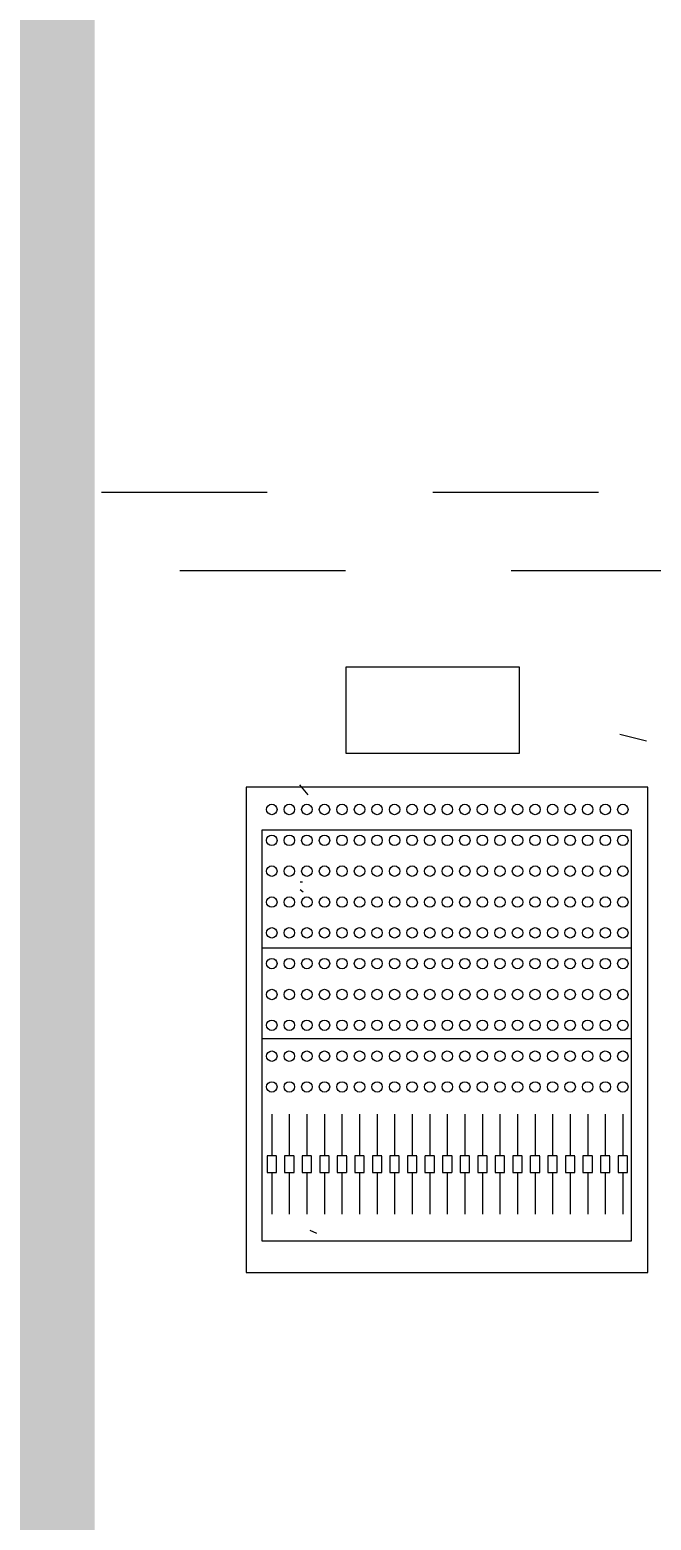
# Model space of a CAD drawing. Header units: millimetres. Extents: x 0 to 9491604, y -172998 to 295086.
# Drawn here: x 387209 to 387805, y 28992 to 30420 of the extents above; entities that cross this region are included whole.
import ezdxf
from ezdxf import colors
from ezdxf.entities.mleader import LeaderData, LeaderLine
from ezdxf.enums import TextEntityAlignment as Align
from ezdxf.math import Vec2, Vec3

# ---------------------------------------------------------------- set-up
doc = ezdxf.new("R2018")
doc.units = ezdxf.units.MM
doc.linetypes.add('Штрих', pattern=[6.35, 3.175, -3.175])
for name, color, linetype, lineweight in [('_TEXT', 7, 'Continuous', 30), ('АР_Маркер экспликации', 239, 'Continuous', 13), ('АР_Номер помещения', 250, 'Continuous', 9)]:
    doc.layers.add(name, color=color, linetype=linetype, lineweight=lineweight)
doc.layers.add('АР_лестницы', color=7, linetype='Continuous', lineweight=15, true_color=0xff24ff)
doc.layers.add('ТХ_ОБЩЕЕ', color=7, linetype='Continuous', lineweight=0, true_color=0x7b7b7b)
doc.layers.add('АР_Названия помещений', color=124, linetype='Continuous', lineweight=5, plot=False)
doc.layers.add('АР_Помещения_площадь', color=19, linetype='Continuous', lineweight=9, plot=False)
doc.styles.add('ISOCPEUR', font='', dxfattribs={"height": 250})
doc.styles.get("Standard").update_dxf_attribs({"font": 'GOST.TTF'})
doc.styles.get('ISOCPEUR').set_extended_font_data('ISOCPEUR', italic=True)

# ---------------------------------------------------------------- blocks, each defined once
blk = doc.blocks.new('*U252')
at = {"color": 7, "style": 'ISOCPEUR', "width": 0.7, "flags": 1}
blk.add_attdef('КАТЕГОРИЯ', (-499.2, -2092.2), '', height=250, dxfattribs=at)
at = {"layer": 'АР_Номер помещения', "color": 7, "style": 'ISOCPEUR', "width": 0.7}
blk.add_attdef('НОМЕР_ПОМЕЩЕНИЯ', text='', height=300, dxfattribs=at).set_placement((-13874.5, 6637.6), align=Align.MIDDLE_CENTER)
at = {"layer": 'АР_Помещения_площадь', "color": 7, "lineweight": 30, "width": 0.7, "flags": 104}
blk.add_attdef('ИМЯ_ПОМЕЩЕНИЯ', text='', height=100, dxfattribs=at).set_placement((157.6, 1217.1), align=Align.MIDDLE_CENTER)
at = {"layer": 'АР_Помещения_площадь', "color": 7, "style": 'ISOCPEUR', "width": 0.7}
blk.add_attdef('ПЛОЩАДЬ_ПОМЕЩЕНИЯ', text='', height=200, dxfattribs=at).set_placement((-12654.6, 407.7), align=Align.MIDDLE_RIGHT)
blk = doc.blocks.new('A$C064f767a')
at = {"layer": 'АР_лестницы', "linetype": 'Штрих', "lineweight": 9, "ltscale": 50}
for points in [[(4180, 1159), (4180, 2109), (7180, 2109), (7180, 1159)], [(4255, 1159), (4255, 2034), (7105, 2034), (7105, 1159)]]:
    blk.add_lwpolyline(points, dxfattribs=at)
blk = doc.blocks.new('table oborud')
at = {"lineweight": 9}
blk.add_lwpolyline([(743774.8, 690012.1), (743857.8, 690012.1), (743857.8, 689846.2), (743774.8, 689846.2)], close=True, dxfattribs=at)
at = {"layer": 'ТХ_ОБЩЕЕ'}
blk.add_lwpolyline([(743742.4, 689722.9), (743742.4, 690107.9), (743277.4, 690107.9), (743277.4, 689722.9)], close=True, dxfattribs=at)
for points in [[(743701.2, 690093.1), (743307.7, 690093.1)], [(743307.7, 690093.1), (743307.7, 689738.8)], [(743373.3, 690083.4), (743333.3, 690083.4)], [(743389.1, 690087.9), (743373.3, 690087.9)], [(743373.3, 690087.9), (743373.3, 690078.9)], [(743389.1, 690078.9), (743389.1, 690087.9)], [(743429.1, 690083.4), (743389.1, 690083.4)], [(743501.4, 689738.8), (743501.4, 690093)], [(743588.2, 689738.8), (743588.2, 690093)], [(743701.2, 689738.8), (743701.2, 690093)], [(743373.3, 690066.6), (743333.3, 690066.6)], [(743373.3, 690078.9), (743389, 690078.9)], [(743389.1, 690071.1), (743373.3, 690071.1)], [(743373.3, 690071.1), (743373.3, 690062.1)], [(743389.1, 690062.1), (743389.1, 690071.1)], [(743429.1, 690066.6), (743389.1, 690066.6)], [(743373.3, 690062.1), (743389, 690062.1)], [(743389.1, 690054.3), (743373.3, 690054.3)], [(743373.3, 690054.3), (743373.3, 690045.3)], [(743389.1, 690045.3), (743389.1, 690054.3)], [(743642, 690053.4), (743644, 690056.2)], [(743651.8, 690056.2), (743651.8, 690054)], [(743735, 690048.4), (743744.7, 690056.4)], [(743317.9, 690047), (743315.2, 690040.7)], [(743373.3, 690049.8), (743333.3, 690049.8)], [(743373.3, 690045.3), (743389, 690045.3)], [(743389.1, 690037.5), (743373.3, 690037.5)], [(743373.3, 690037.5), (743373.3, 690028.5)], [(743429.1, 690049.8), (743389.1, 690049.8)], [(743389.1, 690028.5), (743389.1, 690037.5)], [(743373.3, 690033), (743333.3, 690033)], [(743373.3, 690028.5), (743389, 690028.5)], [(743429.1, 690033), (743389.1, 690033)], [(743373.3, 690016.2), (743333.3, 690016.2)], [(743389.1, 690020.7), (743373.3, 690020.7)], [(743373.3, 690020.7), (743373.3, 690011.7)], [(743373.3, 690011.6), (743389, 690011.6)], [(743389.1, 690011.6), (743389.1, 690020.6)], [(743429.1, 690016.2), (743389.1, 690016.2)], [(743373.3, 689999.3), (743333.3, 689999.3)], [(743389.1, 690003.9), (743373.3, 690003.9)], [(743373.3, 690003.9), (743373.3, 689994.9)], [(743373.3, 689994.8), (743389, 689994.8)], [(743389.1, 689994.8), (743389.1, 690003.8)], [(743429.1, 689999.3), (743389.1, 689999.3)], [(743373.3, 689982.5), (743333.3, 689982.5)], [(743389.1, 689987), (743373.3, 689987)], [(743373.3, 689987), (743373.3, 689978)], [(743389.1, 689978), (743389.1, 689987)], [(743429.1, 689982.5), (743389.1, 689982.5)], [(743373.3, 689965.7), (743333.3, 689965.7)], [(743373.3, 689978), (743389, 689978)], [(743389.1, 689970.2), (743373.3, 689970.2)], [(743373.3, 689970.2), (743373.3, 689961.2)], [(743389.1, 689961.2), (743389.1, 689970.2)], [(743429.1, 689965.7), (743389.1, 689965.7)], [(743373.3, 689961.2), (743389, 689961.2)], [(743389.1, 689953.4), (743373.3, 689953.4)], [(743373.3, 689953.4), (743373.3, 689944.4)], [(743389.1, 689944.4), (743389.1, 689953.4)], [(743373.3, 689948.9), (743333.3, 689948.9)], [(743373.3, 689944.4), (743389, 689944.4)], [(743429.1, 689948.9), (743389.1, 689948.9)], [(743373.3, 689932.1), (743333.3, 689932.1)], [(743389.1, 689936.6), (743373.3, 689936.6)], [(743373.3, 689936.6), (743373.3, 689927.6)], [(743373.3, 689927.5), (743389, 689927.5)], [(743389.1, 689927.5), (743389.1, 689936.5)], [(743429.1, 689932.1), (743389.1, 689932.1)], [(743373.3, 689915.2), (743333.3, 689915.2)], [(743389.1, 689919.8), (743373.3, 689919.8)], [(743373.3, 689919.8), (743373.3, 689910.8)], [(743373.3, 689910.7), (743389, 689910.7)], [(743389.1, 689910.7), (743389.1, 689919.7)], [(743429.1, 689915.2), (743389.1, 689915.2)], [(743373.3, 689898.4), (743333.3, 689898.4)], [(743389.1, 689902.9), (743373.3, 689902.9)], [(743373.3, 689902.9), (743373.3, 689893.9)], [(743389.1, 689893.9), (743389.1, 689902.9)], [(743429.1, 689898.4), (743389.1, 689898.4)], [(743373.3, 689881.6), (743333.3, 689881.6)], [(743373.3, 689893.9), (743389, 689893.9)], [(743389.1, 689886.1), (743373.3, 689886.1)], [(743373.3, 689886.1), (743373.3, 689877.1)], [(743389.1, 689877.1), (743389.1, 689886.1)], [(743429.1, 689881.6), (743389.1, 689881.6)], [(743373.3, 689877.1), (743389, 689877.1)], [(743389.1, 689869.3), (743373.3, 689869.3)], [(743373.3, 689869.3), (743373.3, 689860.3)], [(743389.1, 689860.3), (743389.1, 689869.3)], [(743373.3, 689864.8), (743333.3, 689864.8)], [(743373.3, 689860.3), (743389, 689860.3)], [(743389.1, 689852.5), (743373.3, 689852.5)], [(743373.3, 689852.5), (743373.3, 689843.5)], [(743429.1, 689864.8), (743389.1, 689864.8)], [(743389.1, 689843.5), (743389.1, 689852.5)], [(743373.3, 689848), (743333.3, 689848)], [(743373.3, 689843.5), (743389, 689843.5)], [(743429.1, 689848), (743389.1, 689848)], [(743373.3, 689831.1), (743333.3, 689831.1)], [(743389.1, 689835.7), (743373.3, 689835.7)], [(743373.3, 689835.7), (743373.3, 689826.7)], [(743373.3, 689826.6), (743389, 689826.6)], [(743389.1, 689826.6), (743389.1, 689835.6)], [(743429.1, 689831.1), (743389.1, 689831.1)], [(743373.3, 689814.3), (743333.3, 689814.3)], [(743389.1, 689818.8), (743373.3, 689818.8)], [(743373.3, 689818.8), (743373.3, 689809.8)], [(743373.3, 689809.8), (743389, 689809.8)], [(743389.1, 689809.8), (743389.1, 689818.8)], [(743429.1, 689814.3), (743389.1, 689814.3)], [(743373.3, 689797.5), (743333.3, 689797.5)], [(743389.1, 689802), (743373.3, 689802)], [(743373.3, 689802), (743373.3, 689793)], [(743389.1, 689793), (743389.1, 689802)], [(743429.1, 689797.5), (743389.1, 689797.5)], [(743373.3, 689780.7), (743333.3, 689780.7)], [(743373.3, 689793), (743389, 689793)], [(743389.1, 689785.2), (743373.3, 689785.2)], [(743373.3, 689785.2), (743373.3, 689776.2)], [(743389.1, 689776.2), (743389.1, 689785.2)], [(743429.1, 689780.7), (743389.1, 689780.7)], [(743373.3, 689776.2), (743389, 689776.2)], [(743389.1, 689768.4), (743373.3, 689768.4)], [(743373.3, 689768.4), (743373.3, 689759.4)], [(743389.1, 689759.4), (743389.1, 689768.4)], [(743373.3, 689763.9), (743333.3, 689763.9)], [(743373.3, 689759.4), (743389, 689759.4)], [(743389.1, 689751.6), (743373.3, 689751.6)], [(743373.3, 689751.6), (743373.3, 689742.6)], [(743429.1, 689763.9), (743389.1, 689763.9)], [(743389.1, 689742.5), (743389.1, 689751.5)], [(743307.7, 689738.8), (743701.2, 689738.8)], [(743373.3, 689747.1), (743333.3, 689747.1)], [(743373.3, 689742.5), (743389, 689742.5)], [(743429.1, 689747.1), (743389.1, 689747.1)], [(743786.5, 689724.4), (743793, 689749.9)]]:
    blk.add_lwpolyline(points, dxfattribs=at)
for centre in [(743455.2, 690083.4), (743484.7, 690083.4), (743514.3, 690083.4), (743543.8, 690083.4), (743573.4, 690083.4), (743602.9, 690083.4), (743632.4, 690083.4), (743662, 690083.4), (743691.5, 690083.4), (743721.1, 690083.4), (743455.2, 690066.6), (743484.7, 690066.6), (743514.3, 690066.6), (743543.8, 690066.6), (743573.4, 690066.6), (743602.9, 690066.6), (743632.4, 690066.6), (743662, 690066.6), (743691.5, 690066.6), (743721.1, 690066.6), (743455.2, 690049.8), (743484.7, 690049.8), (743514.3, 690049.8), (743543.8, 690049.8), (743573.4, 690049.8), (743602.9, 690049.8), (743632.4, 690049.8), (743662, 690049.8), (743691.5, 690049.8), (743721.1, 690049.8), (743455.2, 690032.9), (743484.7, 690032.9), (743514.3, 690032.9), (743543.8, 690032.9), (743573.4, 690032.9), (743602.9, 690032.9), (743632.4, 690032.9), (743662, 690032.9), (743691.5, 690032.9), (743721.1, 690032.9), (743455.2, 690016.1), (743484.7, 690016.1), (743514.3, 690016.1), (743543.8, 690016.1), (743573.4, 690016.1), (743602.9, 690016.1), (743632.4, 690016.1), (743662, 690016.1), (743691.5, 690016.1), (743721.1, 690016.1), (743455.2, 689999.3), (743484.7, 689999.3), (743514.3, 689999.3), (743543.8, 689999.3), (743573.4, 689999.3), (743602.9, 689999.3), (743632.4, 689999.3), (743662, 689999.3), (743691.5, 689999.3), (743721.1, 689999.3), (743455.2, 689982.5), (743484.7, 689982.5), (743514.3, 689982.5), (743543.8, 689982.5), (743573.4, 689982.5), (743602.9, 689982.5), (743632.4, 689982.5), (743662, 689982.5), (743691.5, 689982.5), (743721.1, 689982.5), (743455.2, 689965.7), (743484.7, 689965.7), (743514.3, 689965.7), (743543.8, 689965.7), (743573.4, 689965.7), (743602.9, 689965.7), (743632.4, 689965.7), (743662, 689965.7), (743691.5, 689965.7), (743721.1, 689965.7), (743455.2, 689948.9), (743484.7, 689948.9), (743514.3, 689948.9), (743543.8, 689948.9), (743573.4, 689948.9), (743602.9, 689948.9), (743632.4, 689948.9), (743662, 689948.9), (743691.5, 689948.9), (743721.1, 689948.9), (743455.2, 689932), (743484.7, 689932), (743514.3, 689932), (743543.8, 689932), (743573.4, 689932), (743602.9, 689932), (743632.4, 689932), (743662, 689932), (743691.5, 689932), (743721.1, 689932), (743455.2, 689915.2), (743484.7, 689915.2), (743514.3, 689915.2), (743543.8, 689915.2), (743573.4, 689915.2), (743602.9, 689915.2), (743632.4, 689915.2), (743662, 689915.2), (743691.5, 689915.2), (743721.1, 689915.2), (743455.2, 689898.4), (743484.7, 689898.4), (743514.3, 689898.4), (743543.8, 689898.4), (743573.4, 689898.4), (743602.9, 689898.4), (743632.4, 689898.4), (743662, 689898.4), (743691.5, 689898.4), (743721.1, 689898.4), (743455.2, 689881.6), (743484.7, 689881.6), (743514.3, 689881.6), (743543.8, 689881.6), (743573.4, 689881.6), (743602.9, 689881.6), (743632.4, 689881.6), (743662, 689881.6), (743691.5, 689881.6), (743721.1, 689881.6), (743455.2, 689864.8), (743484.7, 689864.8), (743514.3, 689864.8), (743543.8, 689864.8), (743573.4, 689864.8), (743602.9, 689864.8), (743632.4, 689864.8), (743662, 689864.8), (743691.5, 689864.8), (743721.1, 689864.8), (743455.2, 689847.9), (743484.7, 689847.9), (743514.3, 689847.9), (743543.8, 689847.9), (743573.4, 689847.9), (743602.9, 689847.9), (743632.4, 689847.9), (743662, 689847.9), (743691.5, 689847.9), (743721.1, 689847.9), (743455.2, 689831.1), (743484.7, 689831.1), (743514.3, 689831.1), (743543.8, 689831.1), (743573.4, 689831.1), (743602.9, 689831.1), (743632.4, 689831.1), (743662, 689831.1), (743691.5, 689831.1), (743721.1, 689831.1), (743455.2, 689814.3), (743484.7, 689814.3), (743514.3, 689814.3), (743543.8, 689814.3), (743573.4, 689814.3), (743602.9, 689814.3), (743632.4, 689814.3), (743662, 689814.3), (743691.5, 689814.3), (743721.1, 689814.3), (743455.2, 689797.5), (743484.7, 689797.5), (743514.3, 689797.5), (743543.8, 689797.5), (743573.4, 689797.5), (743602.9, 689797.5), (743632.4, 689797.5), (743662, 689797.5), (743691.5, 689797.5), (743721.1, 689797.5), (743455.2, 689780.7), (743484.7, 689780.7), (743514.3, 689780.7), (743543.8, 689780.7), (743573.4, 689780.7), (743602.9, 689780.7), (743632.4, 689780.7), (743662, 689780.7), (743691.5, 689780.7), (743721.1, 689780.7), (743455.2, 689763.8), (743484.7, 689763.8), (743514.3, 689763.8), (743543.8, 689763.8), (743573.4, 689763.8), (743602.9, 689763.8), (743632.4, 689763.8), (743662, 689763.8), (743691.5, 689763.8), (743721.1, 689763.8), (743455.2, 689747), (743484.7, 689747), (743514.3, 689747), (743543.8, 689747), (743573.4, 689747), (743602.9, 689747), (743632.4, 689747), (743662, 689747), (743691.5, 689747), (743721.1, 689747)]:
    blk.add_circle(centre, 5.01, dxfattribs=at)

msp = doc.modelspace()

# ---------------------------------------------------------------- block references
at = {"lineweight": 9, "rotation": 90}
msp.add_blockref('table oborud', (1077524.7, -714048.1, 0), dxfattribs=at)
at = {"layer": '_TEXT', "color": 1, "lineweight": 9, "ltscale": 500}
msp.add_blockref('A$C064f767a', (381510.6, 27868.1), dxfattribs=at)
at = {"layer": 'АР_Маркер экспликации', "lineweight": 9}
ref = msp.add_blockref('*U252', (393314.7, 52054.8), dxfattribs=at)
lines = msp.add_mtext('\\W0.8000;Кабинет материальной технологии тип 2', dxfattribs={"layer": 'АР_Названия помещений', "insert": (379480.4, 56862.6), "char_height": 4891.956, "width": 926.94, "attachment_point": 1})
ref.add_attrib('ИМЯ_ПОМЕЩЕНИЯ', '', (379480.4, 56862.6), dxfattribs={"flags": 104}).embed_mtext(lines)

# ---------------------------------------------------------------- leaders
at = {"lineweight": 9}
ml = msp.add_multileader_mtext('Standard', dxfattribs=at)
ml.set_content('ТК-шкаф', color=256)
ml.set_leader_properties()
ml.build(insert=Vec2(0, 0))
ml.multileader.update_dxf_attribs({"text_left_attachment_type": 6, "text_right_attachment_type": 6, "arrow_head_size": 250})
ctx = ml.context
ctx.base_point, ctx.char_height, ctx.arrow_head_size, ctx.plane_origin = Vec3(386816.4, 30588.1, 0), 350, 250, Vec3(386429.3, 30593.3, 0)
ctx.left_attachment, ctx.right_attachment = 6, 6
notes = []
notes.append((ctx, [(0, (1, 1, 0), (386808.4, 30588.1, 0), (1, 0), 8, [(0, [(386119.5, 29492.6, 0)], 0, [])])]))
ctx.mtext.insert, ctx.mtext.flow_direction = Vec3(386818.4, 31037.9, 0), 5
for ctx, leaders in notes:
    for number, flags, end, landing, length, lines in leaders:
        leader = LeaderData()
        leader.index, (leader.has_last_leader_line, leader.has_dogleg_vector, leader.attachment_direction) = number, flags
        leader.last_leader_point, leader.dogleg_vector, leader.dogleg_length = Vec3(end), Vec3(landing), length
        for number, points, colour, breaks in lines:
            line = LeaderLine()
            line.index, line.vertices, line.color, line.breaks = number, Vec3.list(points), colors.encode_raw_color(colour), breaks
            leader.lines.append(line)
        ctx.leaders.append(leader)

doc.saveas('drawing.dxf')
